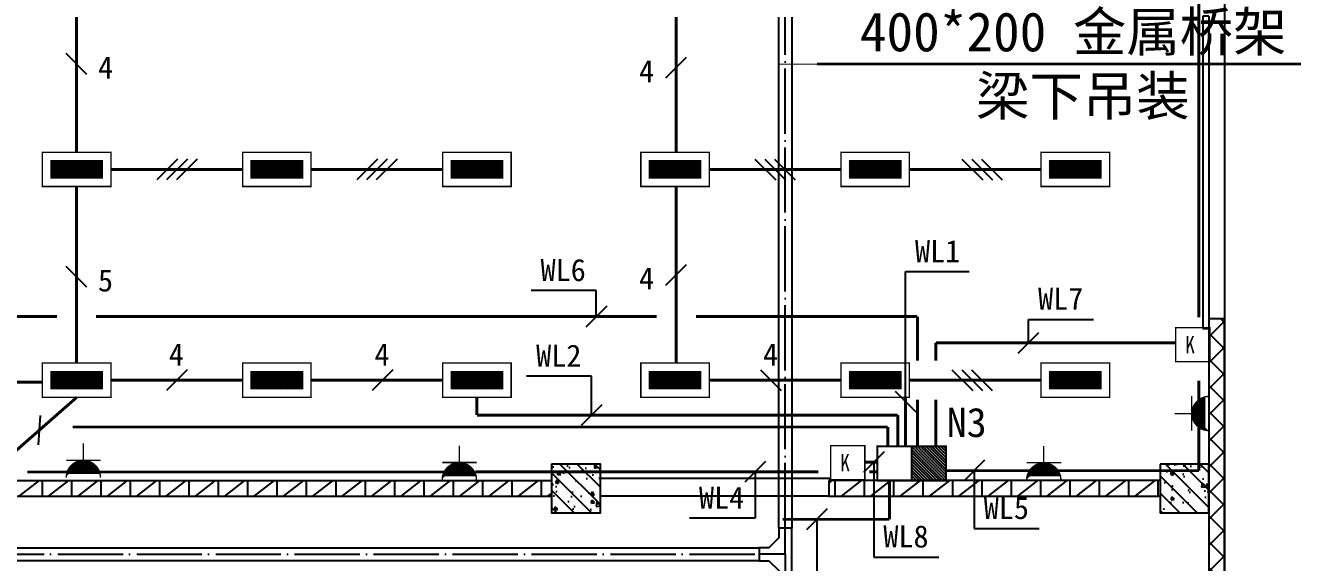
# Model space of a CAD drawing. Header units: millimetres. Extents: x -633009578 to 5705885, y -633235091 to 2571734.
# Drawn here: x 2893484 to 2913053, y 2097300 to 2105535 of the extents above; entities that cross this region are included whole.
import ezdxf

# ---------------------------------------------------------------- set-up
doc = ezdxf.new("R2010")
doc.units = ezdxf.units.MM
doc.header["$LTSCALE"] = 1000
doc.header["$MEASUREMENT"] = 0
for name, pattern in [('DASH', [0.35, 0.25, -0.1]), ('DASHED2', [0.375, 0.25, -0.125]), ('DOTE', [2.4200000000000004, 2, -0.2, 0.02, -0.2])]:
    doc.linetypes.add(name, pattern=pattern)
doc.layers.get('0').update_dxf_attribs({"color": 9})
for name, color, linetype in [('3T_WOOD', 21, 'Continuous'), ('A-COLUM(柱)', 255, 'Continuous'), ('A-DOOR(门）', 4, 'Continuous'), ('A-F-AREA(计算)', 5, 'Continuous'), ('A-HATH(填充)', 8, 'Continuous'), ('A-WALL(墙)', 255, 'Continuous'), ('WALL', 9, 'Continuous'), ('电-强电平面-标注', 3, 'Continuous'), ('电-强电平面-线缆', 3, 'Continuous'), ('电-桥架', 4, 'Continuous'), ('设备-插座', 3, 'Continuous'), ('设备-照明', 3, 'Continuous'), ('设备-箱柜', 3, 'Continuous')]:
    doc.layers.add(name, color=color, linetype=linetype)
doc.styles.add('ELEC-DIM', font='simhei.ttf')
doc.styles.add('IDQSTYLE', font='simhei.ttf', dxfattribs={"width": 0.707, "bigfont": 'hztxt.shx'})
doc.styles.get("Standard").update_dxf_attribs({"font": 'simhei.ttf', "bigfont": 'hztxt.shx'})
pattern_1 = [(0, (-1310557.920547368, -13.22285339003429), (0, 350), []), (37.875, (-1310157.920547368, -13.22285339003429), (-169.61527734408, 218.0766567528281), []), (90, (-1310157.920547368, -13.22285339003429), (-450, 2.755455298081545e-14), [])]

# ---------------------------------------------------------------- blocks, each defined once
blk = doc.blocks.new('$DorLib2D$00000126')
at = {"color": 0, "linetype": 'Continuous'}
for p, q in [((-0.5319999999956053, 0.5), (-0.5319999999956053, 0.900000000000091)), ((0.5320000000047003, 0.900000000000091), (0.5320000000047003, 0.5000000000002274))]:
    blk.add_line(p, q, dxfattribs=at)
at = {"color": 0, "linetype": 'DASH'}
for p, q in [((-0.5319999999956053, 0.900000000000091), (0.5320000000047003, 0.900000000000091)), ((-0.5319999999956053, 0.5), (0.5320000000047003, 0.5000000000002274))]:
    blk.add_line(p, q, dxfattribs=at)
blk = doc.blocks.new('$DorLib2D$00000136')
at = {"color": 0, "linetype": 'DASH'}
blk.add_line((0.5074999999959537, 0.6666666666674388), (-0.507500000003974, 0.666666666667382), dxfattribs=at)
at = {"color": 0, "linetype": 'Continuous'}
blk.add_line((-0.5000000000040377, -0.4999999999982236), (0.4999999999959623, -0.4999999999981668), dxfattribs=at)
blk = doc.blocks.new('_FZH')
h = blk.add_hatch()
h.set_pattern_fill('钢筋混凝土', color=256, scale=0.1, style=0)
h.set_pattern_definition([(45, (0, 0), (-0.1767766952966369, 0.1767766952966369), []), (50, (0, 0), (0.7172601826007535, -0.06275213498259512), [0.07500000000000001, -0.8250000000000001]), (355, (0, 0), (-0.138751333613, 0.7521921337000119), [0.06, -0.66]), (100.4514, (0.05977168000000001, -0.00522934), (0.5785093817140216, 0.6894395420609536), [0.06374019, -0.701142112]), (46.1842, (0, 0.2), (1.067241048625645, -0.1655190143290181), [0.1125, -1.2375]), (96.6356, (0.088936745, 0.186206693), (0.9346627055487033, 0.9741178709004418), [0.095610288, -1.051713]), (351.1842, (0, 0.2), (0.9346619451336272, 0.9741186009253247), [0.09000000000000001, -0.9900000000000001]), (21, (0.1, 0.15), (0.5969070521184617, -0.4026188906653388), [0.07500000000000001, -0.8250000000000001]), (326, (0.1, 0.15), (0.2433153319215824, 0.7251500450468529), [0.06, -0.66]), (71.4514, (0.149742233, 0.116448394), (0.84022262858149, 0.3225304967099524), [0.06374019, -0.701142112]), (37.50000000000001, (0, 0), (0.01215985531729062, 0.3328938538313115), [0, -0.652, 0, -0.67, 0, -0.6625000000000001]), (7.499999999999999, (0, 0), (0.2630695374421486, 0.3944117118823603), [0, -0.382, 0, -0.637, 0, -0.2525]), (-32.5, (-0.223, 0), (0.533822436172409, -0.02255487173437976), [0, -0.25, 0, -0.78, 0, -1.035]), (-42.5, (-0.323, 0), (0.5831861693423862, 0.1001049823323177), [0, -0.325, 0, -0.518, 0, -0.735])])
h.paths.add_polyline_path([(-0.5, -0.5), (0.5, -0.5), (0.5, 0.5), (-0.5, 0.5)])
blk.add_lwpolyline([(-0.5, -0.5), (0.5, -0.5), (0.5, 0.5), (-0.5, 0.5)], close=True)
blk = doc.blocks.new('9-29-1')
at = {"layer": 'A-HATH(填充)'}
h = blk.add_hatch(dxfattribs=at)
h.set_pattern_fill('多孔材料', color=256, scale=100, style=0)
h.set_pattern_definition([(45, (-1310357.920547368, -13.22285339003429), (-200.0002033111466, 200.0002033111467), []), (135, (-1310357.920547368, -13.22285339003429), (-200.0002033111467, -200.0002033111466), [])])
h.paths.add_polyline_path([(1255740.598288359, 1423057.113138024), (1255740.598288359, 1417857.113138024), (1255980.598288353, 1417857.113138024), (1255980.598288354, 1423057.113138024)])
h = blk.add_hatch(dxfattribs=at)
h.set_pattern_fill('空心砖', color=256, scale=100, style=0)
h.set_pattern_definition(pattern_1)
h.paths.add_polyline_path([(1245665.598288357, 1420337.113137866), (1245665.598288357, 1420577.113137866), (1236715.598288357, 1420577.113137866), (1236715.598288357, 1420337.113137866)])
h = blk.add_hatch(dxfattribs=at)
h.set_pattern_fill('空心砖', color=256, scale=100, style=0)
h.set_pattern_definition(pattern_1)
h.paths.add_polyline_path([(1254990.598288357, 1420577.113137866), (1249915.598288081, 1420577.113137848), (1249915.598288081, 1420337.113137848), (1254990.598288357, 1420337.113137866)])
at = {"layer": 'A-DOOR(门）'}
blk.add_line((1255980.598288357, 1427557.113137866), (1255980.598288357, 1423057.113137866), dxfattribs=at)
at = {"layer": 'A-F-AREA(计算)'}
blk.add_lwpolyline([(1121700.598288358, 1518097.113137865), (1255980.598288358, 1518097.113137865), (1255980.598288358, 1382017.113137865), (1121700.598288358, 1382017.113137865)], close=True, dxfattribs=at)
at = {"layer": 'A-WALL(墙)'}
for p, q in [((1236715.598288569, 1420577.113137871), (1245665.598287918, 1420577.113137873)), ((1254990.598288357, 1420577.113137866), (1249915.598288081, 1420577.113137848)), ((1249915.598288081, 1420577.113137848), (1249915.598288081, 1420337.113137848)), ((1236715.598288569, 1420337.113137871), (1245665.598287918, 1420337.113137868)), ((1249915.598288081, 1420337.113137848), (1254990.598288357, 1420337.113137866))]:
    blk.add_line(p, q, dxfattribs=at)
at = {"layer": 'WALL'}
for p, q in [((1255740.598288359, 1423057.113138024), (1255740.598288359, 1417857.113138024)), ((1255980.598288354, 1423057.113138024), (1255740.598288359, 1423057.113138024)), ((1255980.598288353, 1417857.113138024), (1255980.598288354, 1423057.113138024))]:
    blk.add_line(p, q, dxfattribs=at)
at = {"layer": 'A-COLUM(柱)', "xscale": 750, "yscale": 750, "zscale": 750, "rotation": 270}
for p in [(1246040.598288357, 1420457.113137866), (1255365.598288357, 1420457.113137866)]:
    blk.add_blockref('_FZH', p, dxfattribs=at)
at = {"layer": 'A-DOOR(门）', "xscale": -4500, "yscale": 240, "zscale": 4500, "rotation": 89.99999999999999}
blk.add_blockref('$DorLib2D$00000126', (1255860.598288357, 1425307.113137866), dxfattribs=at)
at = {"layer": 'A-DOOR(门）', "extrusion": (0, 0, -1), "xscale": 3500, "yscale": 240, "zscale": 3500}
blk.add_blockref('$DorLib2D$00000136', (-1248165.598287965, 1420457.113137866), dxfattribs=at)
blk = doc.blocks.new('HC000819')
at = {"color": 0, "linetype": 'Continuous', "const_width": 0.2}
blk.add_lwpolyline([(-2.500000000000028, 2.5), (2.500000000000028, 2.5), (2.500000000000028, -2.5), (-2.500000000000028, -2.5)], close=True, dxfattribs=at)
at = {"color": 0, "style": 'IDQSTYLE', "width": 0.7}
for tag, p in [('K', (-1.057540971843028, -1.250300357780837)), ('PSFHATT', (4.500000000000028, -2.5))]:
    blk.add_attdef(tag, p, '', height=2.5, dxfattribs=at)
blk = doc.blocks.new('*X285')
at = {"color": 0, "linetype": 'Continuous'}
for p, q in [((159.595646846908, 156.7672197221619), (159.6233466819307, 156.7949195571846)), ((159.6640079704214, 156.5527381332005), (159.9061893944054, 156.7949195571846)), ((159.747532531186, 156.3534199814905), (160.18903210688, 156.7949195571846)), ((159.8446775338837, 156.1677222717137), (160.4718748193546, 156.7949195571846)), ((159.9544025265515, 155.9946045519069), (160.7547175318292, 156.7949195571846)), ((160.0760273856543, 155.833386698535), (161.0375602443038, 156.7949195571846)), ((160.2091522122192, 155.6836688126253), (161.3204029567785, 156.7949195571846)), ((160.3536147760518, 155.5452886639833), (161.6032456692531, 156.7949195571846)), ((160.5094741859558, 155.4183053614127), (161.8860883817277, 156.7949195571846)), ((160.6770167777584, 155.3030052407406), (162.1689310942023, 156.7949195571846)), ((160.8567856433337, 155.1999313938414), (162.451773806677, 156.7949195571846)), ((161.0496413096342, 155.1099443476672), (162.7346165191516, 156.7949195571846)), ((161.2568708631404, 155.0343311886988), (163.0174592316262, 156.7949195571846)), ((161.4803825063601, 154.9750001194438), (163.3003019441008, 156.7949195571846)), ((161.7230685552892, 154.9348434558983), (163.5831446565754, 156.7949195571846)), ((161.9895441276247, 154.9184763157592), (163.86598736905, 156.7949195571846)), ((162.2878715788766, 154.9339610545365), (164.4937876543064, 157.1398771299663)), ((162.6346011340941, 154.9978478972794), (164.4299008115636, 156.7931475747489)), ((163.0778250055067, 155.1582290562173), (164.2695196526256, 156.3499237033363))]:
    blk.add_line(p, q, dxfattribs=at)
blk = doc.blocks.new('HC001597')
at = {"color": 0, "linetype": 'Continuous', "const_width": 0.2}
for points in [[(0, 1.876521703951876), (0, 4.376521703951876)], [(2.549372027147328, 1.900129832397506), (-2.483025305961492, 1.900129832397506)], [(2.421006983541884, 0), (-2.421006983541884, 0)]]:
    blk.add_lwpolyline(points, dxfattribs=at)
blk.add_lwpolyline([(2.5, -0.6234782960481243, 0.1989123673796542), (1.76776695296634, 1.144288656918215, 0.1989123673796558), (4.205349176516791e-17, 1.876521703951876, 0.1989123673796558), (-1.76776695296634, 1.144288656918216, 0.1989123673796542), (-2.5, -0.6234782960481239)], format="xyb", dxfattribs=at)
at = {"color": 0, "linetype": 'Continuous', "rotation": 180}
blk.add_blockref('*X285', (162.0093508556101, 156.7949195571846), dxfattribs=at)
at = {"color": 0, "style": 'IDQSTYLE', "width": 0.7}
blk.add_attdef('PSFHATT', (4.549372027147328, -0.6234783060481244), '', height=2.5, dxfattribs=at)
blk = doc.blocks.new('*X153')
at = {"color": 0, "linetype": 'Continuous'}
for p, q in [((234.7655414724513, 317.9212989399893), (239.3433150387835, 322.4990725063215)), ((234.7655414724513, 318.3455630087012), (238.9190509700716, 322.4990725063215)), ((234.7655414724513, 318.7698270774131), (238.4947869013596, 322.4990725063215)), ((234.7655414724513, 319.1940911461251), (238.0705228326477, 322.4990725063215)), ((234.7655414724513, 319.618355214837), (237.6462587639358, 322.4990725063215)), ((234.7655414724513, 320.0426192835489), (237.2219946952239, 322.4990725063215)), ((234.7655414724513, 320.4668833522609), (236.797730626512, 322.4990725063215)), ((234.7655414724513, 320.8911474209728), (236.3734665578, 322.4990725063215)), ((234.7655414724513, 321.3154114896847), (235.9492024890881, 322.4990725063215)), ((234.7655414724513, 321.7396755583966), (235.5249384203761, 322.4990725063215)), ((234.7655414724513, 322.1639396271086), (235.1006743516642, 322.4990725063215)), ((234.7675791074955, 317.4990725063215), (239.7655414724513, 322.4970348712774)), ((235.1918431762074, 317.4990725063215), (239.7655414724513, 322.0727708025654)), ((235.6161072449193, 317.4990725063215), (239.7655414724513, 321.6485067338535)), ((236.0403713136312, 317.4990725063215), (239.7655414724513, 321.2242426651416)), ((236.4646353823431, 317.4990725063215), (239.7655414724513, 320.7999785964296)), ((236.8888994510551, 317.4990725063215), (239.7655414724513, 320.3757145277177)), ((237.313163519767, 317.4990725063215), (239.7655414724513, 319.9514504590058)), ((237.7374275884789, 317.4990725063215), (239.7655414724513, 319.5271863902939)), ((238.1616916571909, 317.4990725063215), (239.7655414724513, 319.1029223215819)), ((238.5859557259028, 317.4990725063215), (239.7655414724513, 318.67865825287)), ((239.0102197946147, 317.4990725063215), (239.7655414724513, 318.2543941841581)), ((239.4344838633266, 317.4990725063215), (239.7655414724513, 317.8301301154461))]:
    blk.add_line(p, q, dxfattribs=at)
blk = doc.blocks.new('HC000435')
at = {"color": 0, "linetype": 'Continuous'}
blk.add_line((2.5, 0), (-2.5, 0), dxfattribs=at)
at = {"color": 0, "linetype": 'Continuous', "const_width": 0.3}
for points in [[(2.5, 0), (2.5, 5), (-2.5, 5)], [(-2.5, 5), (-2.5, 0)], [(-2.5, 0), (-2.5, -5), (2.5, -5), (2.5, 0)]]:
    blk.add_lwpolyline(points, dxfattribs=at)
at = {"color": 0, "linetype": 'Continuous'}
blk.add_blockref('*X153', (-237.2655414724513, -322.4990725063215), dxfattribs=at)
at = {"color": 0, "style": 'IDQSTYLE', "width": 0.7}
blk.add_attdef('PSFHATT', (4.500000000000028, -5), '', height=2.5, dxfattribs=at)
blk = doc.blocks.new('*X353')
at = {"color": 0, "linetype": 'Continuous'}
for p, q in [((277.1059544658493, 221.9516255332986), (279.536990929048, 224.3826619964973)), ((277.1059544658493, 222.2344682457732), (279.2541482165735, 224.3826619964973)), ((277.1059544658493, 222.5173109582479), (278.9713055040988, 224.3826619964973)), ((277.1059544658493, 222.8001536707225), (278.6884627916242, 224.3826619964973)), ((277.1059544658493, 223.0829963831971), (278.4056200791496, 224.3826619964973)), ((277.1059544658493, 223.3658390956717), (278.122777366675, 224.3826619964973)), ((277.1059544658493, 223.6486818081463), (277.8399346542004, 224.3826619964973)), ((277.1059544658493, 223.9315245206209), (277.5570919417257, 224.3826619964973)), ((277.1059544658493, 224.2143672330955), (277.2742492292511, 224.3826619964973)), ((277.3198336415227, 221.8826619964973), (279.8198336415227, 224.3826619964973)), ((277.6026763539973, 221.8826619964973), (280.1026763539973, 224.3826619964973)), ((277.8855190664719, 221.8826619964973), (280.3855190664719, 224.3826619964973)), ((278.1683617789465, 221.8826619964973), (280.6683617789466, 224.3826619964973)), ((278.4512044914212, 221.8826619964973), (280.9512044914212, 224.3826619964973)), ((278.7340472038958, 221.8826619964973), (281.2340472038958, 224.3826619964973)), ((279.0168899163704, 221.8826619964973), (281.5168899163704, 224.3826619964973)), ((279.299732628845, 221.8826619964973), (281.799732628845, 224.3826619964973)), ((279.5825753413196, 221.8826619964973), (282.0825753413196, 224.3826619964973)), ((279.8654180537943, 221.8826619964973), (282.3654180537943, 224.3826619964973)), ((280.1482607662689, 221.8826619964973), (282.6482607662689, 224.3826619964973)), ((280.4311034787435, 221.8826619964973), (282.9311034787435, 224.3826619964973)), ((280.7139461912181, 221.8826619964973), (283.2139461912181, 224.3826619964973)), ((280.9967889036927, 221.8826619964973), (283.4967889036927, 224.3826619964973)), ((281.2796316161674, 221.8826619964973), (283.7796316161674, 224.3826619964973)), ((281.5624743286419, 221.8826619964973), (284.062474328642, 224.3826619964973)), ((281.8453170411166, 221.8826619964973), (284.3453170411166, 224.3826619964973)), ((282.1281597535912, 221.8826619964973), (284.6059544658494, 224.3604567087555)), ((282.4110024660658, 221.8826619964973), (284.6059544658494, 224.0776139962809)), ((282.6938451785405, 221.8826619964973), (284.6059544658494, 223.7947712838063)), ((282.976687891015, 221.8826619964973), (284.6059544658494, 223.5119285713317)), ((283.2595306034897, 221.8826619964973), (284.6059544658494, 223.229085858857)), ((283.5423733159643, 221.8826619964973), (284.6059544658494, 222.9462431463824)), ((283.8252160284389, 221.8826619964973), (284.6059544658494, 222.6634004339078)), ((284.1080587409135, 221.8826619964973), (284.6059544658494, 222.3805577214332)), ((284.3909014533882, 221.8826619964973), (284.6059544658494, 222.0977150089586))]:
    blk.add_line(p, q, dxfattribs=at)
blk = doc.blocks.new('HC000062')
at = {"color": 0, "linetype": 'Continuous', "const_width": 0.2}
for points in [[(-4.97662087547036, 2.499999999999943), (5.023379124529697, 2.499999999999943), (5.023379124529697, -2.500000000000057), (-4.97662087547036, -2.500000000000057), (-4.97662087547036, 2.499999999999943)], [(-3.72662087547036, 1.25), (-3.72662087547036, -1.250000000000057), (3.773379124529697, -1.250000000000057), (3.773379124529697, 1.25), (-3.72662087547036, 1.25)]]:
    blk.add_lwpolyline(points, dxfattribs=at)
at = {"color": 0, "linetype": 'Continuous'}
blk.add_blockref('*X353', (-280.8325753413197, -223.1326619964974), dxfattribs=at)
at = {"color": 0, "style": 'IDQSTYLE', "width": 0.7}
blk.add_attdef('PSFHATT', (7.023379124529697, -2.500000000000057), '', height=2.5, dxfattribs=at)

msp = doc.modelspace()

# ---------------------------------------------------------------- linework, layer by layer
at = {"layer": '电-强电平面-标注'}
for p, q in [((2894424.798859204, 2104785.792956626), (2894106.60080767, 2105103.991008158)), ((2903297.355782295, 2104729.959623292), (2903615.553833829, 2105048.157674824)), ((2895814.75366728, 2103487.324341491), (2895496.555615745, 2103169.126289959)), ((2895964.75366728, 2103487.324341491), (2895646.555615745, 2103169.126289959)), ((2896114.75366728, 2103487.324341491), (2895796.555615745, 2103169.126289959)), ((2898877.25366728, 2103487.324341491), (2898559.055615745, 2103169.126289959)), ((2899027.25366728, 2103487.324341491), (2898709.055615745, 2103169.126289959)), ((2899177.25366728, 2103487.324341491), (2898859.055615745, 2103169.126289959)), ((2904662.734396281, 2103487.324341491), (2904980.932447815, 2103169.126289959)), ((2904812.734396281, 2103487.324341491), (2905130.932447815, 2103169.126289959)), ((2904962.734396281, 2103487.324341491), (2905280.932447815, 2103169.126289959)), ((2907834.234396281, 2103487.324341491), (2908152.432447815, 2103169.126289959)), ((2907984.234396281, 2103487.324341491), (2908302.432447815, 2103169.126289959)), ((2908134.234396281, 2103487.324341491), (2908452.432447815, 2103169.126289959)), ((2903297.355782295, 2101552.459623292), (2903615.553833829, 2101870.657674824)), ((2894424.798859204, 2101522.086333573), (2894106.60080767, 2101840.284385106)), ((2906968.5, 2099770), (2906968.5, 2101761)), ((2906968.5, 2101761), (2907944.449367089, 2101761)), ((2902231, 2101469.5), (2901230.367088608, 2101469.5)), ((2902231, 2101070.216335007), (2902231, 2101469.5)), ((2902390.099025766, 2101229.315360775), (2902071.900974234, 2100911.11730924)), ((2908855, 2100669), (2908855, 2101028.5)), ((2908855, 2101028.5), (2909851.835443038, 2101028.5)), ((2908695.900974234, 2100509.900974232), (2909014.099025766, 2100828.099025767)), ((2895960.587000612, 2100253.991008159), (2895642.388949079, 2099935.792956625)), ((2899112.587000612, 2100253.991008159), (2898794.388949079, 2099935.792956625)), ((2902157.5, 2100159.5), (2901162.56329114, 2100159.5)), ((2902157.5, 2099561), (2902157.5, 2100159.5)), ((2904747.901062949, 2100253.991008159), (2905066.099114481, 2099935.792956625)), ((2907681.234396281, 2100253.991008158), (2907999.432447815, 2099935.792956625)), ((2907831.234396281, 2100253.991008158), (2908149.432447815, 2099935.792956625)), ((2907981.234396281, 2100253.991008158), (2908299.432447815, 2099935.792956625)), ((2906809.400974233, 2099929.099025766), (2907127.599025767, 2099610.900974233)), ((2902316.599025766, 2099720.099025767), (2901998.400974234, 2099401.900974232)), ((2893709.06817171, 2099552.70407046), (2893680.192427941, 2099103.631480089)), ((2906642.599025766, 2098997.099025767), (2906324.400974234, 2098678.900974232)), ((2904825.599025766, 2098848.099025767), (2904507.400974234, 2098529.900974232)), ((2906483.5, 2098838), (2906483.5, 2097383.5)), ((2908181.099025766, 2098866.794107643), (2907862.900974234, 2098548.596056109)), ((2904666.5, 2098689), (2904666.5, 2097981)), ((2908022, 2098707.695081876), (2908022, 2097820.5)), ((2904666.5, 2097981), (2903658.272151899, 2097981)), ((2905770.85135741, 2098120.51713381), (2905452.653305877, 2097802.319082275)), ((2905611.752331643, 2097961.418108043), (2905611.752331643, 2096642.733906011)), ((2908022, 2097820.5), (2909016.93670886, 2097820.5)), ((2906483.5, 2097383.5), (2907478.43670886, 2097383.5))]:
    msp.add_line(p, q, dxfattribs=at)
at = {"layer": '电-强电平面-线缆', "color": 1, "linetype": 'Continuous', "const_width": 45}
for points in [[(2911466.5, 2101061.101107944), (2911466.5, 2106587.710240229)], [(2903456.454808062, 2106299.058649058), (2903456.454808062, 2103590.725315725)], [(2894265.699833437, 2106094.058649058), (2894265.699833437, 2103590.725315725)], [(2894793.154641513, 2103328.225315725), (2896809.821308179, 2103328.225315725)], [(2897859.821308179, 2103328.225315725), (2899876.487974846, 2103328.225315725)], [(2905980.166755382, 2103328.225315725), (2903963.500088715, 2103328.225315725)], [(2909046.833422048, 2103328.225315725), (2907030.166755382, 2103328.225315725)], [(2894265.699833437, 2103065.725315725), (2894265.699833437, 2100357.391982392)], [(2903456.454808062, 2103065.725315725), (2903456.454808062, 2100357.391982392)], [(2884853.327364676, 2101070.216335007), (2893965.699833437, 2101070.216335007)], [(2894565.699833437, 2101070.216335007), (2903156.454808062, 2101070.216335007)], [(2903756.454808062, 2101070.216335007), (2907152.5, 2101070.216335007)], [(2907152.5, 2100394.891982392), (2907152.5, 2101070.216335007)], [(2911107.96175139, 2100669), (2907435.5, 2100669)], [(2907435.5, 2100394.891982392), (2907435.5, 2100669)], [(2891214.115506111, 2100064.518692662), (2893743.154641499, 2100064.518692662)], [(2894793.154641513, 2100094.891982392), (2896809.821308179, 2100094.891982392)], [(2897859.821308179, 2100094.891982392), (2899876.487974846, 2100094.891982392)], [(2905980.166755382, 2100094.891982392), (2903963.500088715, 2100094.891982392)], [(2909046.833422048, 2100094.891982392), (2907030.166755382, 2100094.891982392)], [(2911466.5, 2099797.101457369), (2911466.5, 2100089.401107944)], [(2893121.105958153, 2098823.943568167), (2894268.154641499, 2099832.391982382)], [(2900401.487974872, 2099832.391982382), (2900401.487974872, 2099561)], [(2906968.5, 2099079.10912162), (2906968.5, 2099832.391982382)], [(2907152.5, 2099079.10912162), (2907152.5, 2099794.891982392)], [(2907435.5, 2099079.10912162), (2907435.5, 2099794.891982392)], [(2900401.487974872, 2099561), (2906850, 2099561)], [(2906850, 2099079.10912162), (2906850, 2099561)], [(2894205.098398962, 2099377.5), (2906696.5, 2099377.5)], [(2906696.5, 2099079.10912162), (2906696.5, 2099377.5)], [(2911466.5, 2098707.695081876), (2911466.5, 2099371.210240229)], [(2900379.369734718, 2098689), (2905633.5, 2098689)], [(2906345.83764356, 2098838), (2906538.067090452, 2098838)], [(2906415.93764356, 2098689), (2906538.067090452, 2098689)], [(2907588.067090452, 2098707.695081876), (2908868.629220681, 2098707.695081876)], [(2909307.682476917, 2098707.695081876), (2911466.5, 2098707.695081876)], [(2893511.304385175, 2098687.203557227), (2894121.444856059, 2098687.203557228)], [(2894618.117819431, 2098687.203557227), (2899897.709459979, 2098687.203557227)], [(2906722.5, 2097962), (2906722.5, 2098554.10912162)], [(2906722.5, 2097962), (2905087, 2097962)]]:
    msp.add_lwpolyline(points, dxfattribs=at)
at = {"layer": '电-桥架', "color": 5, "linetype": 'DOTE', "ltscale": 0.5}
for p, q in [((2905127.329879113, 2097825.918108017), (2905127.329894519, 2116805.477222501)), ((2905127.329915568, 2097425.918108017), (2905127.329919012, 2097825.918108017)), ((2856468.310749719, 2097425.918108017), (2904727.329915568, 2097425.918108017)), ((2905127.329915568, 2097425.918108017), (2904727.329915568, 2097425.918108017)), ((2905127.329915568, 2097425.918108017), (2905127.329912126, 2097025.918108017))]:
    msp.add_line(p, q, dxfattribs=at)
at = {"layer": '电-桥架', "color": 9, "linetype": 'DASHED2', "ltscale": 0.5}
msp.add_line((2905227.329879113, 2097825.918107937), (2905027.329919012, 2097825.918108098), dxfattribs=at)
at = {"layer": '电-桥架', "ltscale": 0.5}
for points in [[(2905027.329919012, 2097825.918108098), (2905027.329879113, 2097825.918108098), (2905027.329894519, 2116805.477222582), (2905027.329914406, 2116805.477222582)], [(2905227.329894519, 2116805.47722221), (2905227.329879113, 2097825.918107937)], [(2856468.310749831, 2097525.918108017), (2904727.329915568, 2097525.918108017), (2904727.32991557, 2097325.918108017), (2856468.310749719, 2097325.918108017)]]:
    msp.add_lwpolyline(points, dxfattribs=at)
msp.add_lwpolyline([(2905027.329919012, 2097825.918108878), (2905027.329917721, 2097675.918108878), (2904877.329915569, 2097525.918108018), (2904727.329915569, 2097525.918108018), (2904727.329915568, 2097325.918108018), (2904877.329915568, 2097325.918108018), (2905027.329913417, 2097175.918108878), (2905027.329912126, 2097025.918108879), (2905227.329912126, 2097025.918107156), (2905227.329919012, 2097825.918107156)], close=True, dxfattribs=at)
at = {"layer": '设备-箱柜', "color": 6}
msp.add_lwpolyline([(2905018.948051213, 2104944.186225621, 15, 15, 0), (2905611.59029055, 2104944.186225621, 15, 15, 0), (2905611.59029055, 2104944.186225621, 45, 45, 0), (2913030.019980975, 2104944.186225621, 45, 45, 0)], format="xyseb", dxfattribs=at)

# ---------------------------------------------------------------- block references
at = {"layer": '3T_WOOD'}
msp.add_blockref('9-29-1', (1655879.395743424, 677977.51603476), dxfattribs=at)
at = {"layer": '设备-插座', "xscale": 105, "yscale": 105, "zscale": 160, "rotation": 90}
msp.add_blockref('HC001597', (2911554.528810691, 2099584.155848799), dxfattribs=at)
at = {"layer": '设备-插座', "xscale": 105, "yscale": 105, "zscale": 160}
for p in [(2894369.781337745, 2098667.608553391), (2900131.655848799, 2098633.608553391), (2909088.155848799, 2098629.235636739)]:
    msp.add_blockref('HC001597', p, dxfattribs=at)
at = {"layer": '设备-照明', "yscale": 105, "zscale": 105}
for p, xscale in [((2894265.699833423, 2103328.225315725), 105), ((2897332.366500109, 2103328.225315725), 105), ((2900399.033166796, 2103328.225315725), 105), ((2903440.954896765, 2103328.225315725), -105), ((2906507.621563451, 2103328.225315725), -105), ((2909574.288230138, 2103328.225315725), -105), ((2894265.699833423, 2100094.891982382), 105), ((2897332.366500109, 2100094.891982382), 105), ((2900399.033166796, 2100094.891982382), 105), ((2903440.954896765, 2100094.891982382), -105), ((2906507.621563451, 2100094.891982382), -105), ((2909574.288230138, 2100094.891982382), -105)]:
    msp.add_blockref('HC000062', p, dxfattribs=dict(at, xscale=xscale))
at = {"layer": '设备-箱柜'}
ref = msp.add_blockref('HC000819', (2911370.46175139, 2100640.001107945), dxfattribs=dict(at, xscale=105, yscale=105, zscale=105))
ref.add_attrib('K', 'K', (2911259.419949347, 2100508.719570377), dxfattribs={"layer": '0', "color": 0, "height": 262.5, "width": 0.8})
ref = msp.add_blockref('HC000819', (2906083.33764356, 2098830.352026), dxfattribs=dict(at, xscale=105, yscale=105, zscale=105))
ref.add_attrib('K', 'K', (2905972.295841516, 2098699.070488433), dxfattribs={"layer": '0', "color": 0, "height": 262.5, "width": 0.8})
at = {"layer": '设备-箱柜', "xscale": 105, "yscale": 105, "zscale": 160, "rotation": 90}
msp.add_blockref('HC000435', (2907063.067090452, 2098816.60912162), dxfattribs=at)

# ---------------------------------------------------------------- texts
at = {"layer": '电-强电平面-标注', "style": 'ELEC-DIM'}
for s, height, p in [('4', 339.8734177215189, (2894594.180846095, 2104719.891982394)), ('4', 339.8734177215189, (2902884.93582072, 2104664.058649061)), ('WL1', 339.8734177215189, (2907114.702531645, 2101903.405063291)), ('WL6', 339.8734177215189, (2901376.569620252, 2101615.702531646)), ('5', 339.8734177215189, (2894594.180846095, 2101456.185359342)), ('4', 339.8734177215189, (2902884.93582072, 2101486.558649061)), ('WL7', 339.8734177215189, (2909001.202531645, 2101174.702531646)), ('4', 339.8734177215189, (2895679.968987501, 2100319.891982392)), ('4', 339.8734177215189, (2898831.968987501, 2100319.891982392)), ('WL2', 339.8734177215189, (2901308.765822784, 2100301.905063291)), ('4', 339.8734177215189, (2904785.481101376, 2100319.891982392)), ('N3', 450, (2907600.5, 2099223.5)), ('WL4', 339.8734177215189, (2903804.474683544, 2098123.405063291)), ('WL5', 339.8734177215189, (2908168.202531645, 2097966.702531646)), ('WL8', 339.8734177215189, (2906629.702531645, 2097529.702531646))]:
    msp.add_text(s, height=height, dxfattribs=at).set_placement(p)
at = {"layer": '设备-箱柜', "color": 6, "style": 'ELEC-DIM'}
for s, p in [('400*200 金属桥架', (2906269.877541609, 2105138.890130509)), ('梁下吊装', (2908050.458344666, 2104154.561943889))]:
    msp.add_text(s, height=600, dxfattribs=at).set_placement(p)

doc.saveas('drawing.dxf')
